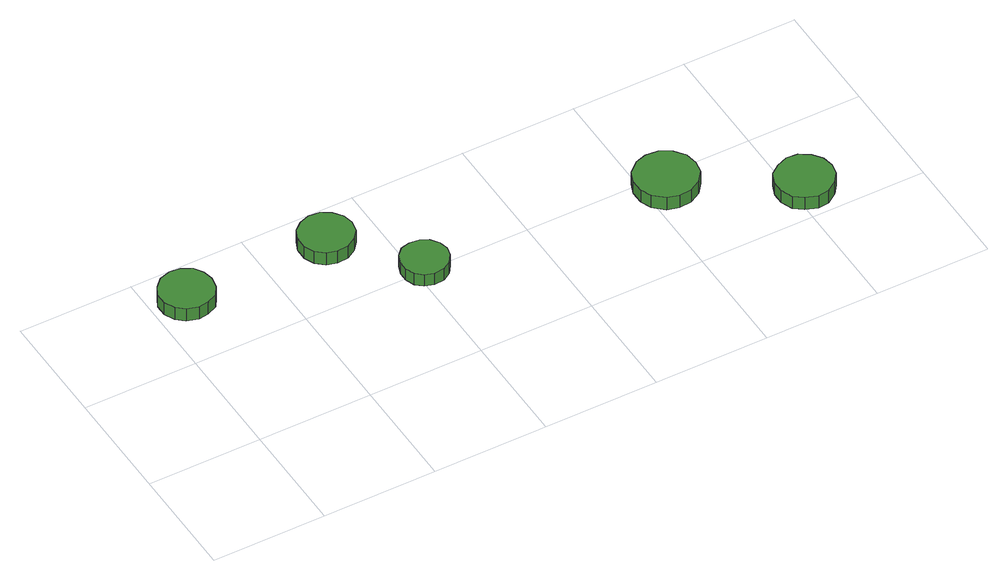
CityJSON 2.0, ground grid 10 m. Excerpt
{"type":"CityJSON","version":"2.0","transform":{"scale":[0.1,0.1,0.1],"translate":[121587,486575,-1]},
"CityObjects":{
"tree1":{"type":"SolitaryVegetationObject","attributes":{"function":"something"},"geometry":[{"type":"MultiSurface","lod":"1","boundaries":[[[0,1,2,3,4,5,6,7,8,9,10,11,12,13,14]],[[15,16,17,18,19,20,21,22,23,24,25,26,27,28,29]],[[0,29,28,1]],[[1,28,27,2]],[[2,27,26,3]],[[3,26,25,4]],[[4,25,24,5]],[[5,24,23,6]],[[6,23,22,7]],[[7,22,21,8]],[[8,21,20,9]],[[9,20,19,10]],[[10,19,18,11]],[[11,18,17,12]],[[12,17,16,13]],[[13,16,15,14]],[[14,15,29,0]]]}]},
"tree2":{"type":"SolitaryVegetationObject","attributes":{"function":"something"},"geometry":[{"type":"MultiSurface","lod":"1","boundaries":[[[30,31,32,33,34,35,36,37,38,39,40,41,42,43,44]],[[45,46,47,48,49,50,51,52,53,54,55,56,57,58,59]],[[30,59,58,31]],[[31,58,57,32]],[[32,57,56,33]],[[33,56,55,34]],[[34,55,54,35]],[[35,54,53,36]],[[36,53,52,37]],[[37,52,51,38]],[[38,51,50,39]],[[39,50,49,40]],[[40,49,48,41]],[[41,48,47,42]],[[42,47,46,43]],[[43,46,45,44]],[[44,45,59,30]]]}]},
"tree3":{"type":"SolitaryVegetationObject","attributes":{"function":"something"},"geometry":[{"type":"MultiSurface","lod":"1","boundaries":[[[60,61,62,63,64,65,66,67,68,69,70,71,72,73,74]],[[75,76,77,78,79,80,81,82,83,84,85,86,87,88,89]],[[60,89,88,61]],[[61,88,87,62]],[[62,87,86,63]],[[63,86,85,64]],[[64,85,84,65]],[[65,84,83,66]],[[66,83,82,67]],[[67,82,81,68]],[[68,81,80,69]],[[69,80,79,70]],[[70,79,78,71]],[[71,78,77,72]],[[72,77,76,73]],[[73,76,75,74]],[[74,75,89,60]]]}]},
"tree4":{"type":"SolitaryVegetationObject","attributes":{"function":"something"},"geometry":[{"type":"MultiSurface","lod":"1","boundaries":[[[90,91,92,93,94,95,96,97,98,99,100,101,102,103,104]],[[105,106,107,108,109,110,111,112,113,114,115,116,117,118,119]],[[90,119,118,91]],[[91,118,117,92]],[[92,117,116,93]],[[93,116,115,94]],[[94,115,114,95]],[[95,114,113,96]],[[96,113,112,97]],[[97,112,111,98]],[[98,111,110,99]],[[99,110,109,100]],[[100,109,108,101]],[[101,108,107,102]],[[102,107,106,103]],[[103,106,105,104]],[[104,105,119,90]]]}]},
"tree5":{"type":"SolitaryVegetationObject","attributes":{"function":"something"},"geometry":[{"type":"MultiSurface","lod":"1","boundaries":[[[120,121,122,123,124,125,126,127,128,129,130,131,132,133,134]],[[135,136,137,138,139,140,141,142,143,144,145,146,147,148,149]],[[120,149,148,121]],[[121,148,147,122]],[[122,147,146,123]],[[123,146,145,124]],[[124,145,144,125]],[[125,144,143,126]],[[126,143,142,127]],[[127,142,141,128]],[[128,141,140,129]],[[129,140,139,130]],[[130,139,138,131]],[[131,138,137,132]],[[132,137,136,133]],[[133,136,135,134]],[[134,135,149,120]]]}]}
},
"vertices":[
[53,165,22],[51,174,22],[46,182,22],[37,187,22],[28,188,22],[18,185,22],[11,178,22],[7,170,22],[7,160,22],[11,151,22],[18,145,22],[28,142,22],[37,143,22],[46,147,22],[51,155,22],[51,155,9],[46,147,9],[37,143,9],[28,142,9],[18,145,9],[11,151,9],[7,160,9],[7,170,9],[11,178,9],[18,185,9],[28,188,9],[37,187,9],[46,182,9],[51,174,9],[53,165,9],
[179,164,23],[177,173,23],[171,181,23],[163,186,23],[153,187,23],[144,184,23],[137,178,23],[133,169,23],[133,159,23],[137,150,23],[144,144,23],[153,141,23],[163,142,23],[171,147,23],[177,154,23],[177,154,10],[171,147,10],[163,142,10],[153,141,10],[144,144,10],[137,150,10],[133,159,10],[133,169,10],[137,178,10],[144,184,10],[153,187,10],[163,186,10],[171,181,10],[177,173,10],[179,164,10],
[228,100,24],[226,108,24],[221,115,24],[214,119,24],[205,120,24],[197,118,24],[191,112,24],[188,104,24],[188,96,24],[191,88,24],[197,83,24],[205,80,24],[214,81,24],[221,85,24],[226,92,24],[226,92,12],[221,85,12],[214,81,12],[205,80,12],[197,83,12],[191,88,12],[188,96,12],[188,104,12],[191,112,12],[197,118,12],[205,120,12],[214,119,12],[221,115,12],[226,108,12],[228,100,12],
[444,85,25],[442,96,25],[435,105,25],[425,111,25],[414,112,25],[404,109,25],[395,101,25],[391,91,25],[391,80,25],[395,70,25],[404,62,25],[414,59,25],[425,60,25],[435,65,25],[442,74,25],[442,74,12],[435,65,12],[425,60,12],[414,59,12],[404,62,12],[395,70,12],[391,80,12],[391,91,12],[395,101,12],[404,109,12],[414,112,12],[425,111,12],[435,105,12],[442,96,12],[444,85,12],
[534,28,26],[532,38,26],[526,46,26],[517,52,26],[507,53,26],[497,49,26],[489,43,26],[485,33,26],[485,23,26],[489,13,26],[497,7,26],[507,3,26],[517,4,26],[526,10,26],[532,18,26],[532,18,13],[526,10,13],[517,4,13],[507,3,13],[497,7,13],[489,13,13],[485,23,13],[485,33,13],[489,43,13],[497,49,13],[507,53,13],[517,52,13],[526,46,13],[532,38,13],[534,28,13]
]}
